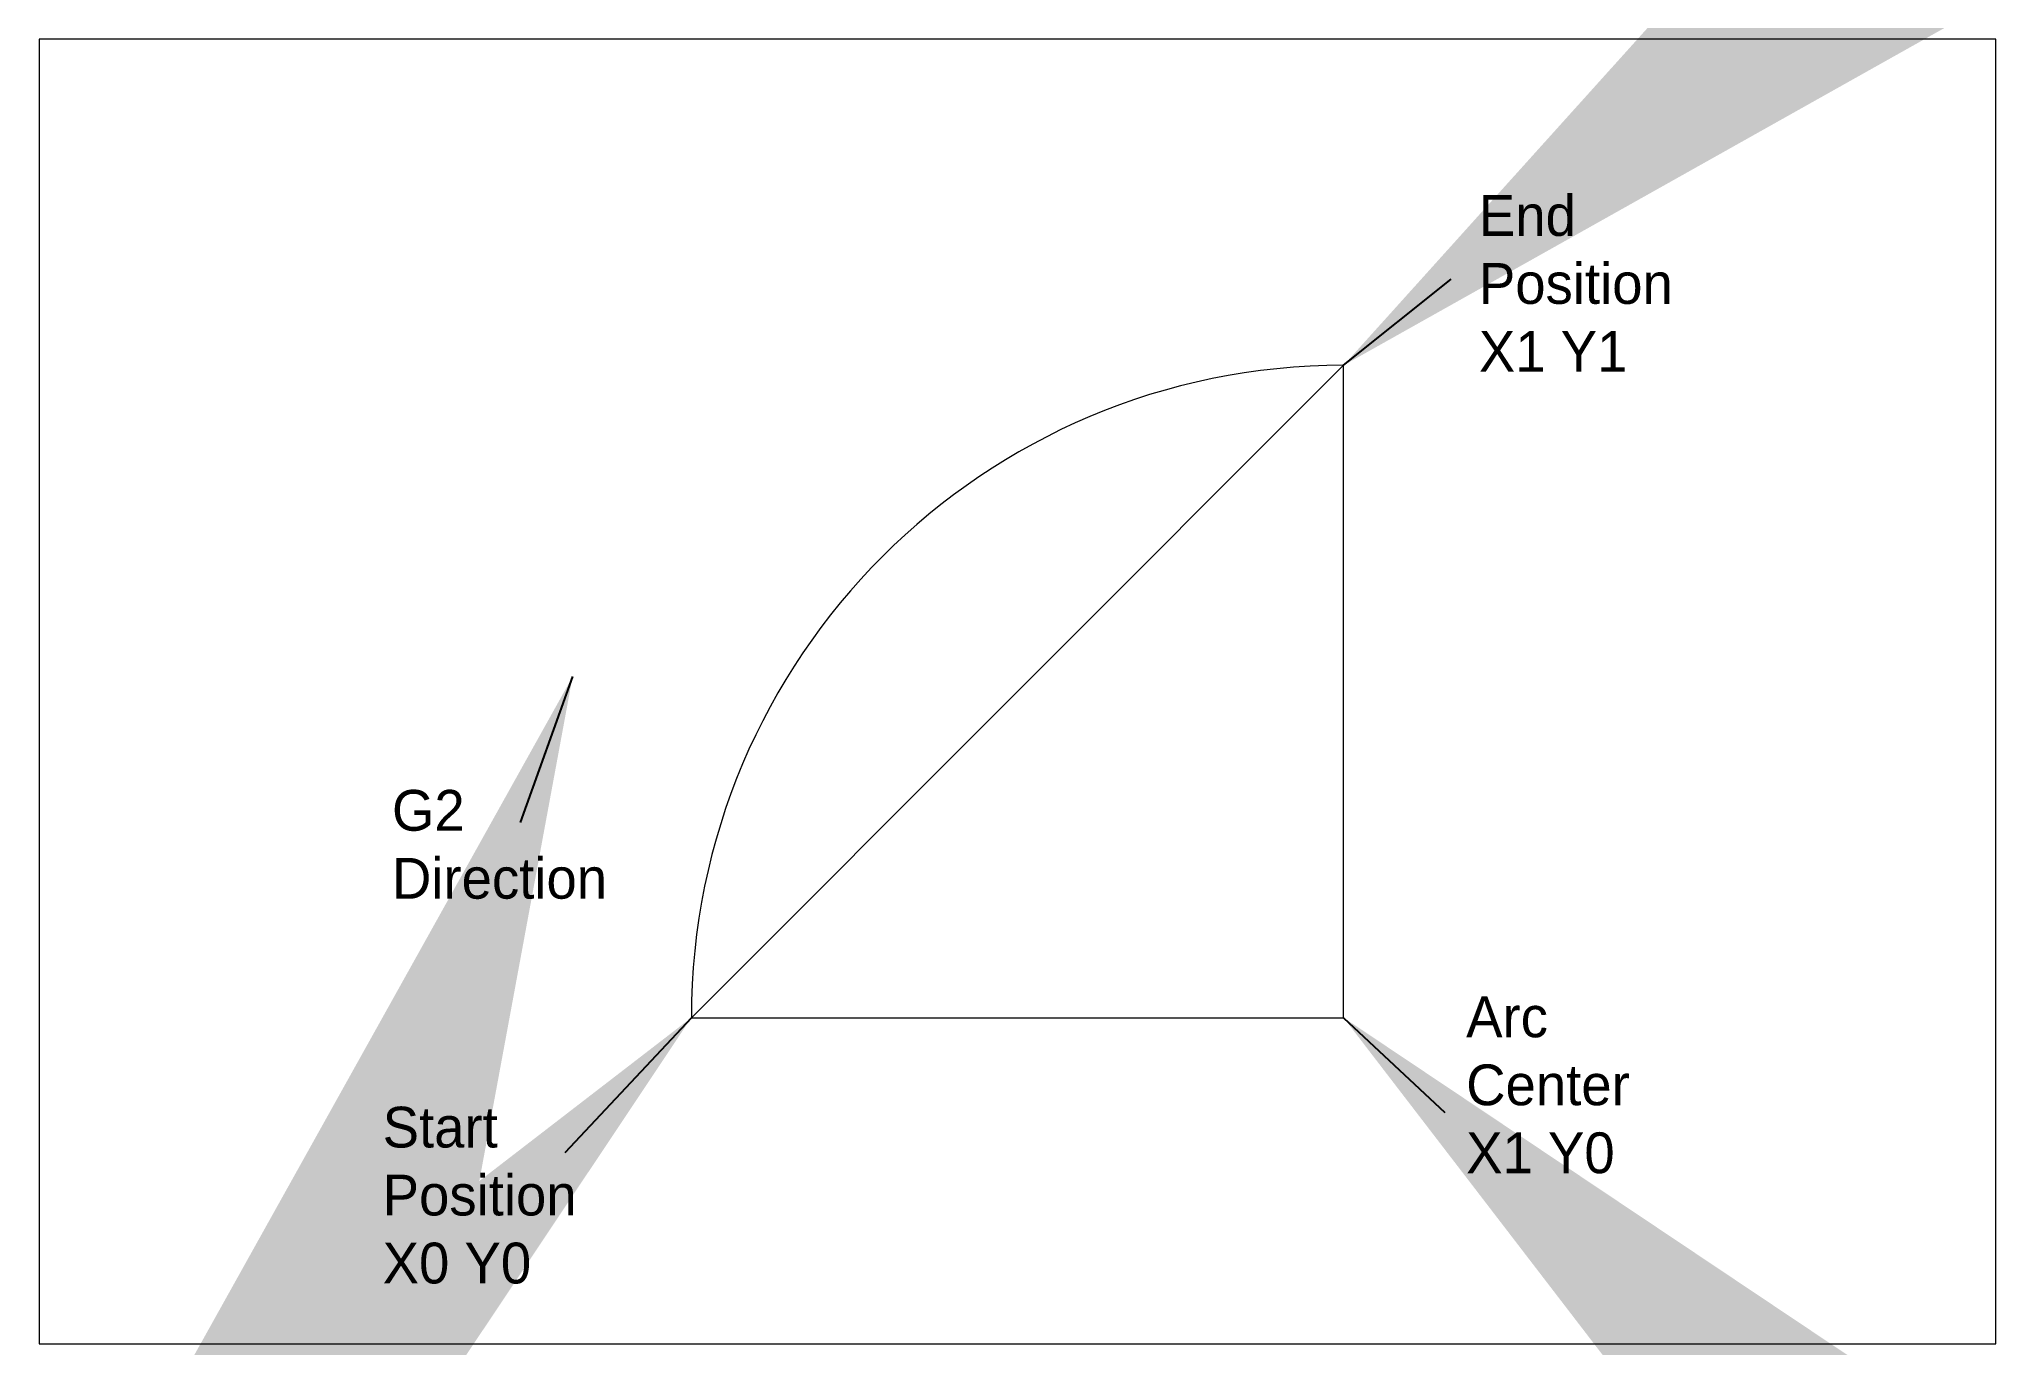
# Model space of a CAD drawing. Header units: inches. Extents: x 0 to 3, y 0 to 2.
import ezdxf

# ---------------------------------------------------------------- set-up
doc = ezdxf.new("R2010")
doc.units = ezdxf.units.IN
doc.layers.get('0').update_dxf_attribs({"linetype": 'CONTINUOUS', "lineweight": 0})
doc.dimstyles.get("Standard").update_dxf_attribs({"dimtxt": 2.5, "dimasz": 2.5, "dimexe": 1.25, "dimexo": 0.625, "dimtad": 1, "dimtxsty": 'Standard', "dimcen": 2.5, "dimadec": 0, "dimazin": 0, "dimtfac": 1, "dimtmove": 0, "dimatfit": 3, "dimfxl": 1, "dimarcsym": 0})

msp = doc.modelspace()

# ---------------------------------------------------------------- linework, layer by layer
for p, q in [((3, 2), (0, 2)), ((0, 2), (0, 0)), ((3, 0), (3, 2)), ((2, 1.5), (1, 0.5)), ((2, 0.5), (2, 1.5)), ((1, 0.5), (2, 0.5)), ((0, 0), (3, 0))]:
    msp.add_line(p, q)
msp.add_arc((2, 0.5), 1, 90, 180)

# ---------------------------------------------------------------- texts
at = {"char_height": 0.0625, "width": 100, "attachment_point": 4}
for s, insert in [('End\\PPosition\\PX1\\~Y1', (2.2074, 1.6255)), ('G2\\PDirection', (0.541, 0.7653)), ('Arc\\PCenter\\PX1\\~Y0', (2.1879, 0.3966)), ('Start\\PPosition\\PX0\\~Y0', (0.5267, 0.2276))]:
    msp.add_mtext(s, dxfattribs=dict(at, insert=insert))

# ---------------------------------------------------------------- leaders
for points in [[(2, 1.5), (2.1651, 1.632)], [(0.8179, 1.0228), (0.7373, 0.7991)], [(1, 0.5), (0.8062, 0.2926)], [(2, 0.5), (2.1554, 0.3544)]]:
    msp.add_leader(points, dimstyle='Standard')

doc.saveas('drawing.dxf')
